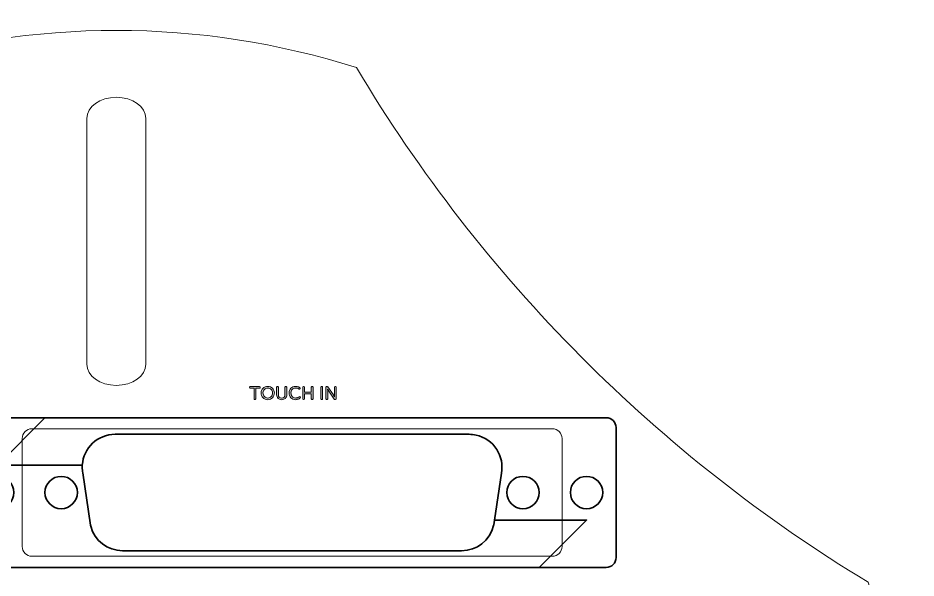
# Model space of a CAD drawing. Header units: inches. Extents: x -24 to 221, y 17 to 181.
# Drawn here: x 47.8 to 139.3, y 124.2 to 181.3 of the extents above; entities that cross this region are included whole.
import ezdxf

# ---------------------------------------------------------------- set-up
doc = ezdxf.new("R2010")
doc.units = ezdxf.units.IN
doc.header["$MEASUREMENT"] = 0
doc.layers.add('Calque 1', color=7, linetype='Continuous')

# ---------------------------------------------------------------- blocks, each defined once
blk = doc.blocks.new('block 4')
at = {"layer": 'Calque 1'}
h = blk.add_hatch(color=7, dxfattribs=at)
h.dxf.hatch_style = 2
edge = h.paths.add_edge_path()
edge.add_spline(control_points=[(71.871, 143.602), (71.871, 143.602), (71.481, 143.602), (71.481, 143.602), (71.441, 143.602), (71.42, 143.622), (71.42, 143.663), (71.42, 143.663), (71.42, 143.7), (71.42, 143.7), (71.42, 143.741), (71.441, 143.762), (71.481, 143.762), (71.481, 143.762), (72.443, 143.762), (72.443, 143.762), (72.483, 143.762), (72.503, 143.741), (72.503, 143.7), (72.503, 143.7), (72.503, 143.663), (72.503, 143.663), (72.503, 143.622), (72.483, 143.602), (72.443, 143.602), (72.443, 143.602), (72.053, 143.602), (72.053, 143.602), (72.053, 143.602), (72.053, 142.512), (72.053, 142.512), (72.053, 142.471), (72.033, 142.451), (71.992, 142.451), (71.992, 142.451), (71.931, 142.451), (71.931, 142.451), (71.891, 142.451), (71.871, 142.471), (71.871, 142.512), (71.871, 142.512), (71.871, 143.602), (71.871, 143.602), (71.871, 143.602), (71.871, 143.602), (71.871, 143.602)], knot_values=[0, 0, 0, 0, 1, 1, 1, 2, 2, 2, 3, 3, 3, 4, 4, 4, 5, 5, 5, 6, 6, 6, 7, 7, 7, 8, 8, 8, 9, 9, 9, 10, 10, 10, 11, 11, 11, 12, 12, 12, 13, 13, 13, 14, 14, 14, 15, 15, 15, 15], degree=3, periodic=1)
h = blk.add_hatch(color=7, dxfattribs=at)
h.dxf.hatch_style = 2
edge = h.paths.add_edge_path()
edge.add_spline(control_points=[(72.597, 143.115), (72.597, 143.21), (72.614, 143.297), (72.648, 143.379), (72.681, 143.461), (72.728, 143.532), (72.788, 143.592), (72.848, 143.652), (72.919, 143.699), (73.002, 143.733), (73.084, 143.767), (73.174, 143.784), (73.272, 143.784), (73.37, 143.784), (73.459, 143.767), (73.542, 143.733), (73.624, 143.699), (73.695, 143.652), (73.755, 143.592), (73.814, 143.532), (73.86, 143.461), (73.894, 143.379), (73.927, 143.297), (73.944, 143.21), (73.944, 143.115), (73.944, 143.019), (73.927, 142.929), (73.894, 142.845), (73.86, 142.762), (73.814, 142.689), (73.755, 142.627), (73.695, 142.565), (73.624, 142.516), (73.542, 142.481), (73.459, 142.446), (73.37, 142.428), (73.272, 142.428), (73.174, 142.428), (73.084, 142.446), (73.002, 142.481), (72.919, 142.516), (72.848, 142.565), (72.788, 142.627), (72.728, 142.689), (72.681, 142.762), (72.648, 142.845), (72.614, 142.929), (72.597, 143.019), (72.597, 143.115)], knot_values=[0, 0, 0, 0, 1, 1, 1, 2, 2, 2, 3, 3, 3, 4, 4, 4, 5, 5, 5, 6, 6, 6, 7, 7, 7, 8, 8, 8, 9, 9, 9, 10, 10, 10, 11, 11, 11, 12, 12, 12, 13, 13, 13, 14, 14, 14, 15, 15, 15, 16, 16, 16, 16], degree=3, periodic=1)
edge = h.paths.add_edge_path()
edge.add_spline(control_points=[(72.787, 143.115), (72.787, 143.042), (72.799, 142.974), (72.823, 142.911), (72.847, 142.848), (72.881, 142.793), (72.924, 142.747), (72.968, 142.7), (73.019, 142.664), (73.078, 142.637), (73.138, 142.61), (73.202, 142.597), (73.272, 142.597), (73.341, 142.597), (73.405, 142.61), (73.465, 142.637), (73.524, 142.664), (73.575, 142.7), (73.618, 142.747), (73.661, 142.793), (73.694, 142.848), (73.718, 142.911), (73.743, 142.974), (73.755, 143.042), (73.755, 143.115), (73.755, 143.186), (73.743, 143.252), (73.718, 143.313), (73.694, 143.375), (73.661, 143.427), (73.618, 143.472), (73.575, 143.516), (73.524, 143.552), (73.465, 143.577), (73.405, 143.602), (73.341, 143.615), (73.272, 143.615), (73.202, 143.615), (73.138, 143.602), (73.078, 143.577), (73.019, 143.552), (72.968, 143.516), (72.924, 143.472), (72.881, 143.427), (72.847, 143.375), (72.823, 143.313), (72.799, 143.252), (72.787, 143.186), (72.787, 143.115)], knot_values=[0, 0, 0, 0, 1, 1, 1, 2, 2, 2, 3, 3, 3, 4, 4, 4, 5, 5, 5, 6, 6, 6, 7, 7, 7, 8, 8, 8, 9, 9, 9, 10, 10, 10, 11, 11, 11, 12, 12, 12, 13, 13, 13, 14, 14, 14, 15, 15, 15, 16, 16, 16, 16], degree=3, periodic=1)
h = blk.add_hatch(color=7, dxfattribs=at)
h.dxf.hatch_style = 2
edge = h.paths.add_edge_path()
edge.add_spline(control_points=[(74.178, 143.7), (74.178, 143.741), (74.198, 143.762), (74.239, 143.762), (74.239, 143.762), (74.3, 143.762), (74.3, 143.762), (74.34, 143.762), (74.36, 143.741), (74.36, 143.7), (74.36, 143.7), (74.36, 142.917), (74.36, 142.917), (74.36, 142.816), (74.39, 142.738), (74.451, 142.682), (74.512, 142.626), (74.592, 142.597), (74.692, 142.597), (74.793, 142.597), (74.873, 142.626), (74.934, 142.682), (74.994, 142.738), (75.025, 142.817), (75.025, 142.918), (75.025, 142.918), (75.025, 143.7), (75.025, 143.7), (75.025, 143.741), (75.045, 143.762), (75.086, 143.762), (75.086, 143.762), (75.147, 143.762), (75.147, 143.762), (75.188, 143.762), (75.209, 143.741), (75.209, 143.7), (75.209, 143.7), (75.209, 142.915), (75.209, 142.915), (75.209, 142.842), (75.196, 142.775), (75.171, 142.716), (75.146, 142.657), (75.112, 142.606), (75.067, 142.563), (75.021, 142.52), (74.967, 142.487), (74.904, 142.464), (74.841, 142.44), (74.771, 142.428), (74.694, 142.428), (74.617, 142.428), (74.547, 142.44), (74.483, 142.464), (74.42, 142.487), (74.365, 142.52), (74.32, 142.563), (74.275, 142.606), (74.24, 142.657), (74.215, 142.716), (74.19, 142.775), (74.178, 142.842), (74.178, 142.915), (74.178, 142.915), (74.178, 143.7), (74.178, 143.7), (74.178, 143.7), (74.178, 143.7), (74.178, 143.7)], knot_values=[0, 0, 0, 0, 1, 1, 1, 2, 2, 2, 3, 3, 3, 4, 4, 4, 5, 5, 5, 6, 6, 6, 7, 7, 7, 8, 8, 8, 9, 9, 9, 10, 10, 10, 11, 11, 11, 12, 12, 12, 13, 13, 13, 14, 14, 14, 15, 15, 15, 16, 16, 16, 17, 17, 17, 18, 18, 18, 19, 19, 19, 20, 20, 20, 21, 21, 21, 22, 22, 22, 23, 23, 23, 23], degree=3, periodic=1)
h = blk.add_hatch(color=7, dxfattribs=at)
h.dxf.hatch_style = 2
edge = h.paths.add_edge_path()
edge.add_spline(control_points=[(75.444, 143.113), (75.444, 143.209), (75.461, 143.297), (75.494, 143.379), (75.526, 143.461), (75.572, 143.532), (75.631, 143.592), (75.69, 143.652), (75.76, 143.699), (75.842, 143.733), (75.923, 143.767), (76.013, 143.784), (76.111, 143.784), (76.167, 143.784), (76.218, 143.779), (76.264, 143.769), (76.311, 143.759), (76.352, 143.747), (76.388, 143.734), (76.424, 143.72), (76.455, 143.706), (76.481, 143.69), (76.508, 143.675), (76.53, 143.661), (76.546, 143.648), (76.574, 143.626), (76.578, 143.598), (76.557, 143.563), (76.557, 143.563), (76.533, 143.526), (76.533, 143.526), (76.511, 143.494), (76.483, 143.489), (76.447, 143.511), (76.434, 143.52), (76.416, 143.53), (76.395, 143.543), (76.374, 143.555), (76.35, 143.566), (76.322, 143.577), (76.294, 143.587), (76.263, 143.596), (76.229, 143.604), (76.195, 143.611), (76.158, 143.615), (76.118, 143.615), (76.042, 143.615), (75.974, 143.602), (75.914, 143.576), (75.855, 143.55), (75.804, 143.514), (75.762, 143.469), (75.72, 143.424), (75.688, 143.371), (75.666, 143.31), (75.645, 143.25), (75.634, 143.185), (75.634, 143.115), (75.634, 143.046), (75.645, 142.98), (75.667, 142.917), (75.689, 142.854), (75.722, 142.799), (75.764, 142.751), (75.806, 142.704), (75.857, 142.667), (75.917, 142.639), (75.977, 142.611), (76.045, 142.597), (76.12, 142.597), (76.164, 142.597), (76.204, 142.602), (76.241, 142.611), (76.278, 142.62), (76.312, 142.632), (76.342, 142.645), (76.373, 142.658), (76.399, 142.671), (76.421, 142.687), (76.444, 142.701), (76.462, 142.714), (76.477, 142.725), (76.51, 142.751), (76.539, 142.749), (76.562, 142.718), (76.562, 142.718), (76.59, 142.681), (76.59, 142.681), (76.614, 142.65), (76.611, 142.621), (76.581, 142.595), (76.563, 142.582), (76.541, 142.565), (76.513, 142.546), (76.485, 142.527), (76.452, 142.509), (76.413, 142.491), (76.374, 142.474), (76.329, 142.459), (76.279, 142.446), (76.229, 142.434), (76.174, 142.428), (76.115, 142.428), (76.013, 142.428), (75.921, 142.446), (75.839, 142.481), (75.757, 142.516), (75.686, 142.565), (75.627, 142.627), (75.569, 142.689), (75.523, 142.761), (75.492, 142.844), (75.46, 142.927), (75.444, 143.017), (75.444, 143.113)], knot_values=[0, 0, 0, 0, 1, 1, 1, 2, 2, 2, 3, 3, 3, 4, 4, 4, 5, 5, 5, 6, 6, 6, 7, 7, 7, 8, 8, 8, 9, 9, 9, 10, 10, 10, 11, 11, 11, 12, 12, 12, 13, 13, 13, 14, 14, 14, 15, 15, 15, 16, 16, 16, 17, 17, 17, 18, 18, 18, 19, 19, 19, 20, 20, 20, 21, 21, 21, 22, 22, 22, 23, 23, 23, 24, 24, 24, 25, 25, 25, 26, 26, 26, 27, 27, 27, 28, 28, 28, 29, 29, 29, 30, 30, 30, 31, 31, 31, 32, 32, 32, 33, 33, 33, 34, 34, 34, 35, 35, 35, 36, 36, 36, 37, 37, 37, 38, 38, 38, 38], degree=3, periodic=1)
h = blk.add_hatch(color=7, dxfattribs=at)
h.dxf.hatch_style = 2
edge = h.paths.add_edge_path()
edge.add_spline(control_points=[(76.839, 143.7), (76.839, 143.741), (76.859, 143.762), (76.9, 143.762), (76.9, 143.762), (76.96, 143.762), (76.96, 143.762), (77.001, 143.762), (77.021, 143.741), (77.021, 143.7), (77.021, 143.7), (77.021, 143.184), (77.021, 143.184), (77.021, 143.184), (77.703, 143.184), (77.703, 143.184), (77.703, 143.184), (77.703, 143.7), (77.703, 143.7), (77.703, 143.741), (77.723, 143.762), (77.764, 143.762), (77.764, 143.762), (77.825, 143.762), (77.825, 143.762), (77.865, 143.762), (77.885, 143.741), (77.885, 143.7), (77.885, 143.7), (77.885, 142.512), (77.885, 142.512), (77.885, 142.471), (77.865, 142.451), (77.825, 142.451), (77.825, 142.451), (77.764, 142.451), (77.764, 142.451), (77.723, 142.451), (77.703, 142.471), (77.703, 142.512), (77.703, 142.512), (77.703, 143.026), (77.703, 143.026), (77.703, 143.026), (77.021, 143.026), (77.021, 143.026), (77.021, 143.026), (77.021, 142.512), (77.021, 142.512), (77.021, 142.471), (77.001, 142.451), (76.96, 142.451), (76.96, 142.451), (76.9, 142.451), (76.9, 142.451), (76.859, 142.451), (76.839, 142.471), (76.839, 142.512), (76.839, 142.512), (76.839, 143.7), (76.839, 143.7)], knot_values=[0, 0, 0, 0, 1, 1, 1, 2, 2, 2, 3, 3, 3, 4, 4, 4, 5, 5, 5, 6, 6, 6, 7, 7, 7, 8, 8, 8, 9, 9, 9, 10, 10, 10, 11, 11, 11, 12, 12, 12, 13, 13, 13, 14, 14, 14, 15, 15, 15, 16, 16, 16, 17, 17, 17, 18, 18, 18, 19, 19, 19, 20, 20, 20, 20], degree=3, periodic=1)
h = blk.add_hatch(color=7, dxfattribs=at)
h.dxf.hatch_style = 2
edge = h.paths.add_edge_path()
edge.add_spline(control_points=[(78.683, 143.7), (78.683, 143.741), (78.704, 143.762), (78.745, 143.762), (78.745, 143.762), (78.804, 143.762), (78.804, 143.762), (78.845, 143.762), (78.865, 143.741), (78.865, 143.7), (78.865, 143.7), (78.865, 142.512), (78.865, 142.512), (78.865, 142.471), (78.845, 142.451), (78.804, 142.451), (78.804, 142.451), (78.745, 142.451), (78.745, 142.451), (78.704, 142.451), (78.683, 142.471), (78.683, 142.512), (78.683, 142.512), (78.683, 143.7), (78.683, 143.7)], knot_values=[0, 0, 0, 0, 1, 1, 1, 2, 2, 2, 3, 3, 3, 4, 4, 4, 5, 5, 5, 6, 6, 6, 7, 7, 7, 8, 8, 8, 8], degree=3, periodic=1)
h = blk.add_hatch(color=7, dxfattribs=at)
h.dxf.hatch_style = 2
edge = h.paths.add_edge_path()
edge.add_spline(control_points=[(79.199, 143.7), (79.199, 143.741), (79.22, 143.762), (79.261, 143.762), (79.261, 143.762), (79.331, 143.762), (79.331, 143.762), (79.364, 143.762), (79.388, 143.748), (79.406, 143.721), (79.406, 143.721), (79.964, 142.909), (79.964, 142.909), (79.976, 142.892), (79.988, 142.872), (80.001, 142.851), (80.014, 142.829), (80.025, 142.809), (80.035, 142.789), (80.047, 142.766), (80.06, 142.743), (80.072, 142.72), (80.072, 142.72), (80.076, 142.72), (80.076, 142.72), (80.073, 142.742), (80.072, 142.764), (80.071, 142.787), (80.068, 142.806), (80.066, 142.827), (80.066, 142.849), (80.065, 142.871), (80.065, 142.891), (80.065, 142.909), (80.065, 142.909), (80.065, 143.7), (80.065, 143.7), (80.065, 143.741), (80.085, 143.762), (80.126, 143.762), (80.126, 143.762), (80.186, 143.762), (80.186, 143.762), (80.226, 143.762), (80.247, 143.741), (80.247, 143.7), (80.247, 143.7), (80.247, 142.512), (80.247, 142.512), (80.247, 142.471), (80.226, 142.451), (80.186, 142.451), (80.186, 142.451), (80.115, 142.451), (80.115, 142.451), (80.082, 142.451), (80.057, 142.464), (80.043, 142.492), (80.043, 142.492), (79.482, 143.301), (79.482, 143.301), (79.469, 143.318), (79.457, 143.338), (79.445, 143.36), (79.432, 143.383), (79.421, 143.404), (79.411, 143.424), (79.399, 143.446), (79.386, 143.469), (79.374, 143.492), (79.374, 143.492), (79.37, 143.492), (79.37, 143.492), (79.372, 143.469), (79.373, 143.446), (79.376, 143.424), (79.377, 143.404), (79.378, 143.383), (79.379, 143.361), (79.381, 143.34), (79.382, 143.32), (79.382, 143.301), (79.382, 143.301), (79.382, 142.512), (79.382, 142.512), (79.382, 142.471), (79.361, 142.451), (79.32, 142.451), (79.32, 142.451), (79.261, 142.451), (79.261, 142.451), (79.22, 142.451), (79.199, 142.471), (79.199, 142.512), (79.199, 142.512), (79.199, 143.7), (79.199, 143.7), (79.199, 143.7), (79.199, 143.7), (79.199, 143.7)], knot_values=[0, 0, 0, 0, 1, 1, 1, 2, 2, 2, 3, 3, 3, 4, 4, 4, 5, 5, 5, 6, 6, 6, 7, 7, 7, 8, 8, 8, 9, 9, 9, 10, 10, 10, 11, 11, 11, 12, 12, 12, 13, 13, 13, 14, 14, 14, 15, 15, 15, 16, 16, 16, 17, 17, 17, 18, 18, 18, 19, 19, 19, 20, 20, 20, 21, 21, 21, 22, 22, 22, 23, 23, 23, 24, 24, 24, 25, 25, 25, 26, 26, 26, 27, 27, 27, 28, 28, 28, 29, 29, 29, 30, 30, 30, 31, 31, 31, 32, 32, 32, 33, 33, 33, 33], degree=3, periodic=1)
at = {"layer": 'Calque 1', "lineweight": 0}
for points, knots in [([(71.871, 143.602), (71.871, 143.602), (71.481, 143.602), (71.481, 143.602), (71.441, 143.602), (71.42, 143.622), (71.42, 143.663), (71.42, 143.663), (71.42, 143.7), (71.42, 143.7), (71.42, 143.741), (71.441, 143.762), (71.481, 143.762), (71.481, 143.762), (72.443, 143.762), (72.443, 143.762), (72.483, 143.762), (72.503, 143.741), (72.503, 143.7), (72.503, 143.7), (72.503, 143.663), (72.503, 143.663), (72.503, 143.622), (72.483, 143.602), (72.443, 143.602), (72.443, 143.602), (72.053, 143.602), (72.053, 143.602), (72.053, 143.602), (72.053, 142.512), (72.053, 142.512), (72.053, 142.471), (72.033, 142.451), (71.992, 142.451), (71.992, 142.451), (71.931, 142.451), (71.931, 142.451), (71.891, 142.451), (71.871, 142.471), (71.871, 142.512), (71.871, 142.512), (71.871, 143.602), (71.871, 143.602), (71.871, 143.602), (71.871, 143.602), (71.871, 143.602)], [0, 0, 0, 0, 1, 1, 1, 2, 2, 2, 3, 3, 3, 4, 4, 4, 5, 5, 5, 6, 6, 6, 7, 7, 7, 8, 8, 8, 9, 9, 9, 10, 10, 10, 11, 11, 11, 12, 12, 12, 13, 13, 13, 14, 14, 14, 15, 15, 15, 15]), ([(72.597, 143.115), (72.597, 143.21), (72.614, 143.297), (72.648, 143.379), (72.681, 143.461), (72.728, 143.532), (72.788, 143.592), (72.848, 143.652), (72.919, 143.699), (73.002, 143.733), (73.084, 143.767), (73.174, 143.784), (73.272, 143.784), (73.37, 143.784), (73.459, 143.767), (73.542, 143.733), (73.624, 143.699), (73.695, 143.652), (73.755, 143.592), (73.814, 143.532), (73.86, 143.461), (73.894, 143.379), (73.927, 143.297), (73.944, 143.21), (73.944, 143.115), (73.944, 143.019), (73.927, 142.929), (73.894, 142.845), (73.86, 142.762), (73.814, 142.689), (73.755, 142.627), (73.695, 142.565), (73.624, 142.516), (73.542, 142.481), (73.459, 142.446), (73.37, 142.428), (73.272, 142.428), (73.174, 142.428), (73.084, 142.446), (73.002, 142.481), (72.919, 142.516), (72.848, 142.565), (72.788, 142.627), (72.728, 142.689), (72.681, 142.762), (72.648, 142.845), (72.614, 142.929), (72.597, 143.019), (72.597, 143.115)], [0, 0, 0, 0, 1, 1, 1, 2, 2, 2, 3, 3, 3, 4, 4, 4, 5, 5, 5, 6, 6, 6, 7, 7, 7, 8, 8, 8, 9, 9, 9, 10, 10, 10, 11, 11, 11, 12, 12, 12, 13, 13, 13, 14, 14, 14, 15, 15, 15, 16, 16, 16, 16]), ([(74.178, 143.7), (74.178, 143.741), (74.198, 143.762), (74.239, 143.762), (74.239, 143.762), (74.3, 143.762), (74.3, 143.762), (74.34, 143.762), (74.36, 143.741), (74.36, 143.7), (74.36, 143.7), (74.36, 142.917), (74.36, 142.917), (74.36, 142.816), (74.39, 142.738), (74.451, 142.682), (74.512, 142.626), (74.592, 142.597), (74.692, 142.597), (74.793, 142.597), (74.873, 142.626), (74.934, 142.682), (74.994, 142.738), (75.025, 142.817), (75.025, 142.918), (75.025, 142.918), (75.025, 143.7), (75.025, 143.7), (75.025, 143.741), (75.045, 143.762), (75.086, 143.762), (75.086, 143.762), (75.147, 143.762), (75.147, 143.762), (75.188, 143.762), (75.209, 143.741), (75.209, 143.7), (75.209, 143.7), (75.209, 142.915), (75.209, 142.915), (75.209, 142.842), (75.196, 142.775), (75.171, 142.716), (75.146, 142.657), (75.112, 142.606), (75.067, 142.563), (75.021, 142.52), (74.967, 142.487), (74.904, 142.464), (74.841, 142.44), (74.771, 142.428), (74.694, 142.428), (74.617, 142.428), (74.547, 142.44), (74.483, 142.464), (74.42, 142.487), (74.365, 142.52), (74.32, 142.563), (74.275, 142.606), (74.24, 142.657), (74.215, 142.716), (74.19, 142.775), (74.178, 142.842), (74.178, 142.915), (74.178, 142.915), (74.178, 143.7), (74.178, 143.7), (74.178, 143.7), (74.178, 143.7), (74.178, 143.7)], [0, 0, 0, 0, 1, 1, 1, 2, 2, 2, 3, 3, 3, 4, 4, 4, 5, 5, 5, 6, 6, 6, 7, 7, 7, 8, 8, 8, 9, 9, 9, 10, 10, 10, 11, 11, 11, 12, 12, 12, 13, 13, 13, 14, 14, 14, 15, 15, 15, 16, 16, 16, 17, 17, 17, 18, 18, 18, 19, 19, 19, 20, 20, 20, 21, 21, 21, 22, 22, 22, 23, 23, 23, 23]), ([(75.444, 143.113), (75.444, 143.209), (75.461, 143.297), (75.494, 143.379), (75.526, 143.461), (75.572, 143.532), (75.631, 143.592), (75.69, 143.652), (75.76, 143.699), (75.842, 143.733), (75.923, 143.767), (76.013, 143.784), (76.111, 143.784), (76.167, 143.784), (76.218, 143.779), (76.264, 143.769), (76.311, 143.759), (76.352, 143.747), (76.388, 143.734), (76.424, 143.72), (76.455, 143.706), (76.481, 143.69), (76.508, 143.675), (76.53, 143.661), (76.546, 143.648), (76.574, 143.626), (76.578, 143.598), (76.557, 143.563), (76.557, 143.563), (76.533, 143.526), (76.533, 143.526), (76.511, 143.494), (76.483, 143.489), (76.447, 143.511), (76.434, 143.52), (76.416, 143.53), (76.395, 143.543), (76.374, 143.555), (76.35, 143.566), (76.322, 143.577), (76.294, 143.587), (76.263, 143.596), (76.229, 143.604), (76.195, 143.611), (76.158, 143.615), (76.118, 143.615), (76.042, 143.615), (75.974, 143.602), (75.914, 143.576), (75.855, 143.55), (75.804, 143.514), (75.762, 143.469), (75.72, 143.424), (75.688, 143.371), (75.666, 143.31), (75.645, 143.25), (75.634, 143.185), (75.634, 143.115), (75.634, 143.046), (75.645, 142.98), (75.667, 142.917), (75.689, 142.854), (75.722, 142.799), (75.764, 142.751), (75.806, 142.704), (75.857, 142.667), (75.917, 142.639), (75.977, 142.611), (76.045, 142.597), (76.12, 142.597), (76.164, 142.597), (76.204, 142.602), (76.241, 142.611), (76.278, 142.62), (76.312, 142.632), (76.342, 142.645), (76.373, 142.658), (76.399, 142.671), (76.421, 142.687), (76.444, 142.701), (76.462, 142.714), (76.477, 142.725), (76.51, 142.751), (76.539, 142.749), (76.562, 142.718), (76.562, 142.718), (76.59, 142.681), (76.59, 142.681), (76.614, 142.65), (76.611, 142.621), (76.581, 142.595), (76.563, 142.582), (76.541, 142.565), (76.513, 142.546), (76.485, 142.527), (76.452, 142.509), (76.413, 142.491), (76.374, 142.474), (76.329, 142.459), (76.279, 142.446), (76.229, 142.434), (76.174, 142.428), (76.115, 142.428), (76.013, 142.428), (75.921, 142.446), (75.839, 142.481), (75.757, 142.516), (75.686, 142.565), (75.627, 142.627), (75.569, 142.689), (75.523, 142.761), (75.492, 142.844), (75.46, 142.927), (75.444, 143.017), (75.444, 143.113)], [0, 0, 0, 0, 1, 1, 1, 2, 2, 2, 3, 3, 3, 4, 4, 4, 5, 5, 5, 6, 6, 6, 7, 7, 7, 8, 8, 8, 9, 9, 9, 10, 10, 10, 11, 11, 11, 12, 12, 12, 13, 13, 13, 14, 14, 14, 15, 15, 15, 16, 16, 16, 17, 17, 17, 18, 18, 18, 19, 19, 19, 20, 20, 20, 21, 21, 21, 22, 22, 22, 23, 23, 23, 24, 24, 24, 25, 25, 25, 26, 26, 26, 27, 27, 27, 28, 28, 28, 29, 29, 29, 30, 30, 30, 31, 31, 31, 32, 32, 32, 33, 33, 33, 34, 34, 34, 35, 35, 35, 36, 36, 36, 37, 37, 37, 38, 38, 38, 38]), ([(76.839, 143.7), (76.839, 143.741), (76.859, 143.762), (76.9, 143.762), (76.9, 143.762), (76.96, 143.762), (76.96, 143.762), (77.001, 143.762), (77.021, 143.741), (77.021, 143.7), (77.021, 143.7), (77.021, 143.184), (77.021, 143.184), (77.021, 143.184), (77.703, 143.184), (77.703, 143.184), (77.703, 143.184), (77.703, 143.7), (77.703, 143.7), (77.703, 143.741), (77.723, 143.762), (77.764, 143.762), (77.764, 143.762), (77.825, 143.762), (77.825, 143.762), (77.865, 143.762), (77.885, 143.741), (77.885, 143.7), (77.885, 143.7), (77.885, 142.512), (77.885, 142.512), (77.885, 142.471), (77.865, 142.451), (77.825, 142.451), (77.825, 142.451), (77.764, 142.451), (77.764, 142.451), (77.723, 142.451), (77.703, 142.471), (77.703, 142.512), (77.703, 142.512), (77.703, 143.026), (77.703, 143.026), (77.703, 143.026), (77.021, 143.026), (77.021, 143.026), (77.021, 143.026), (77.021, 142.512), (77.021, 142.512), (77.021, 142.471), (77.001, 142.451), (76.96, 142.451), (76.96, 142.451), (76.9, 142.451), (76.9, 142.451), (76.859, 142.451), (76.839, 142.471), (76.839, 142.512), (76.839, 142.512), (76.839, 143.7), (76.839, 143.7)], [0, 0, 0, 0, 1, 1, 1, 2, 2, 2, 3, 3, 3, 4, 4, 4, 5, 5, 5, 6, 6, 6, 7, 7, 7, 8, 8, 8, 9, 9, 9, 10, 10, 10, 11, 11, 11, 12, 12, 12, 13, 13, 13, 14, 14, 14, 15, 15, 15, 16, 16, 16, 17, 17, 17, 18, 18, 18, 19, 19, 19, 20, 20, 20, 20]), ([(78.683, 143.7), (78.683, 143.741), (78.704, 143.762), (78.745, 143.762), (78.745, 143.762), (78.804, 143.762), (78.804, 143.762), (78.845, 143.762), (78.865, 143.741), (78.865, 143.7), (78.865, 143.7), (78.865, 142.512), (78.865, 142.512), (78.865, 142.471), (78.845, 142.451), (78.804, 142.451), (78.804, 142.451), (78.745, 142.451), (78.745, 142.451), (78.704, 142.451), (78.683, 142.471), (78.683, 142.512), (78.683, 142.512), (78.683, 143.7), (78.683, 143.7)], [0, 0, 0, 0, 1, 1, 1, 2, 2, 2, 3, 3, 3, 4, 4, 4, 5, 5, 5, 6, 6, 6, 7, 7, 7, 8, 8, 8, 8]), ([(79.199, 143.7), (79.199, 143.741), (79.22, 143.762), (79.261, 143.762), (79.261, 143.762), (79.331, 143.762), (79.331, 143.762), (79.364, 143.762), (79.388, 143.748), (79.406, 143.721), (79.406, 143.721), (79.964, 142.909), (79.964, 142.909), (79.976, 142.892), (79.988, 142.872), (80.001, 142.851), (80.014, 142.829), (80.025, 142.809), (80.035, 142.789), (80.047, 142.766), (80.06, 142.743), (80.072, 142.72), (80.072, 142.72), (80.076, 142.72), (80.076, 142.72), (80.073, 142.742), (80.072, 142.764), (80.071, 142.787), (80.068, 142.806), (80.066, 142.827), (80.066, 142.849), (80.065, 142.871), (80.065, 142.891), (80.065, 142.909), (80.065, 142.909), (80.065, 143.7), (80.065, 143.7), (80.065, 143.741), (80.085, 143.762), (80.126, 143.762), (80.126, 143.762), (80.186, 143.762), (80.186, 143.762), (80.226, 143.762), (80.247, 143.741), (80.247, 143.7), (80.247, 143.7), (80.247, 142.512), (80.247, 142.512), (80.247, 142.471), (80.226, 142.451), (80.186, 142.451), (80.186, 142.451), (80.115, 142.451), (80.115, 142.451), (80.082, 142.451), (80.057, 142.464), (80.043, 142.492), (80.043, 142.492), (79.482, 143.301), (79.482, 143.301), (79.469, 143.318), (79.457, 143.338), (79.445, 143.36), (79.432, 143.383), (79.421, 143.404), (79.411, 143.424), (79.399, 143.446), (79.386, 143.469), (79.374, 143.492), (79.374, 143.492), (79.37, 143.492), (79.37, 143.492), (79.372, 143.469), (79.373, 143.446), (79.376, 143.424), (79.377, 143.404), (79.378, 143.383), (79.379, 143.361), (79.381, 143.34), (79.382, 143.32), (79.382, 143.301), (79.382, 143.301), (79.382, 142.512), (79.382, 142.512), (79.382, 142.471), (79.361, 142.451), (79.32, 142.451), (79.32, 142.451), (79.261, 142.451), (79.261, 142.451), (79.22, 142.451), (79.199, 142.471), (79.199, 142.512), (79.199, 142.512), (79.199, 143.7), (79.199, 143.7), (79.199, 143.7), (79.199, 143.7), (79.199, 143.7)], [0, 0, 0, 0, 1, 1, 1, 2, 2, 2, 3, 3, 3, 4, 4, 4, 5, 5, 5, 6, 6, 6, 7, 7, 7, 8, 8, 8, 9, 9, 9, 10, 10, 10, 11, 11, 11, 12, 12, 12, 13, 13, 13, 14, 14, 14, 15, 15, 15, 16, 16, 16, 17, 17, 17, 18, 18, 18, 19, 19, 19, 20, 20, 20, 21, 21, 21, 22, 22, 22, 23, 23, 23, 24, 24, 24, 25, 25, 25, 26, 26, 26, 27, 27, 27, 28, 28, 28, 29, 29, 29, 30, 30, 30, 31, 31, 31, 32, 32, 32, 33, 33, 33, 33]), ([(72.787, 143.115), (72.787, 143.042), (72.799, 142.974), (72.823, 142.911), (72.847, 142.848), (72.881, 142.793), (72.924, 142.747), (72.968, 142.7), (73.019, 142.664), (73.078, 142.637), (73.138, 142.61), (73.202, 142.597), (73.272, 142.597), (73.341, 142.597), (73.405, 142.61), (73.465, 142.637), (73.524, 142.664), (73.575, 142.7), (73.618, 142.747), (73.661, 142.793), (73.694, 142.848), (73.718, 142.911), (73.743, 142.974), (73.755, 143.042), (73.755, 143.115), (73.755, 143.186), (73.743, 143.252), (73.718, 143.313), (73.694, 143.375), (73.661, 143.427), (73.618, 143.472), (73.575, 143.516), (73.524, 143.552), (73.465, 143.577), (73.405, 143.602), (73.341, 143.615), (73.272, 143.615), (73.202, 143.615), (73.138, 143.602), (73.078, 143.577), (73.019, 143.552), (72.968, 143.516), (72.924, 143.472), (72.881, 143.427), (72.847, 143.375), (72.823, 143.313), (72.799, 143.252), (72.787, 143.186), (72.787, 143.115)], [0, 0, 0, 0, 1, 1, 1, 2, 2, 2, 3, 3, 3, 4, 4, 4, 5, 5, 5, 6, 6, 6, 7, 7, 7, 8, 8, 8, 9, 9, 9, 10, 10, 10, 11, 11, 11, 12, 12, 12, 13, 13, 13, 14, 14, 14, 15, 15, 15, 16, 16, 16, 16])]:
    blk.add_open_spline(points, degree=3, knots=knots, dxfattribs=at)
blk = doc.blocks.new('block 5')
at = {"layer": 'Calque 1', "color": 7, "lineweight": 15}
for points, knots in [([(71.871, 143.602), (71.871, 143.602), (71.481, 143.602), (71.481, 143.602), (71.441, 143.602), (71.42, 143.622), (71.42, 143.663), (71.42, 143.663), (71.42, 143.7), (71.42, 143.7), (71.42, 143.741), (71.441, 143.762), (71.481, 143.762), (71.481, 143.762), (72.443, 143.762), (72.443, 143.762), (72.483, 143.762), (72.503, 143.741), (72.503, 143.7), (72.503, 143.7), (72.503, 143.663), (72.503, 143.663), (72.503, 143.622), (72.483, 143.602), (72.443, 143.602), (72.443, 143.602), (72.053, 143.602), (72.053, 143.602), (72.053, 143.602), (72.053, 142.512), (72.053, 142.512), (72.053, 142.471), (72.033, 142.451), (71.992, 142.451), (71.992, 142.451), (71.931, 142.451), (71.931, 142.451), (71.891, 142.451), (71.871, 142.471), (71.871, 142.512), (71.871, 142.512), (71.871, 143.602), (71.871, 143.602), (71.871, 143.602), (71.871, 143.602), (71.871, 143.602)], [0, 0, 0, 0, 1, 1, 1, 2, 2, 2, 3, 3, 3, 4, 4, 4, 5, 5, 5, 6, 6, 6, 7, 7, 7, 8, 8, 8, 9, 9, 9, 10, 10, 10, 11, 11, 11, 12, 12, 12, 13, 13, 13, 14, 14, 14, 15, 15, 15, 15]), ([(72.597, 143.115), (72.597, 143.21), (72.614, 143.297), (72.648, 143.379), (72.681, 143.461), (72.728, 143.532), (72.788, 143.592), (72.848, 143.652), (72.919, 143.699), (73.002, 143.733), (73.084, 143.767), (73.174, 143.784), (73.272, 143.784), (73.37, 143.784), (73.459, 143.767), (73.542, 143.733), (73.624, 143.699), (73.695, 143.652), (73.755, 143.592), (73.814, 143.532), (73.86, 143.461), (73.894, 143.379), (73.927, 143.297), (73.944, 143.21), (73.944, 143.115), (73.944, 143.019), (73.927, 142.929), (73.894, 142.845), (73.86, 142.762), (73.814, 142.689), (73.755, 142.627), (73.695, 142.565), (73.624, 142.516), (73.542, 142.481), (73.459, 142.446), (73.37, 142.428), (73.272, 142.428), (73.174, 142.428), (73.084, 142.446), (73.002, 142.481), (72.919, 142.516), (72.848, 142.565), (72.788, 142.627), (72.728, 142.689), (72.681, 142.762), (72.648, 142.845), (72.614, 142.929), (72.597, 143.019), (72.597, 143.115)], [0, 0, 0, 0, 1, 1, 1, 2, 2, 2, 3, 3, 3, 4, 4, 4, 5, 5, 5, 6, 6, 6, 7, 7, 7, 8, 8, 8, 9, 9, 9, 10, 10, 10, 11, 11, 11, 12, 12, 12, 13, 13, 13, 14, 14, 14, 15, 15, 15, 16, 16, 16, 16]), ([(74.178, 143.7), (74.178, 143.741), (74.198, 143.762), (74.239, 143.762), (74.239, 143.762), (74.3, 143.762), (74.3, 143.762), (74.34, 143.762), (74.36, 143.741), (74.36, 143.7), (74.36, 143.7), (74.36, 142.917), (74.36, 142.917), (74.36, 142.816), (74.39, 142.738), (74.451, 142.682), (74.512, 142.626), (74.592, 142.597), (74.692, 142.597), (74.793, 142.597), (74.873, 142.626), (74.934, 142.682), (74.994, 142.738), (75.025, 142.817), (75.025, 142.918), (75.025, 142.918), (75.025, 143.7), (75.025, 143.7), (75.025, 143.741), (75.045, 143.762), (75.086, 143.762), (75.086, 143.762), (75.147, 143.762), (75.147, 143.762), (75.188, 143.762), (75.209, 143.741), (75.209, 143.7), (75.209, 143.7), (75.209, 142.915), (75.209, 142.915), (75.209, 142.842), (75.196, 142.775), (75.171, 142.716), (75.146, 142.657), (75.112, 142.606), (75.067, 142.563), (75.021, 142.52), (74.967, 142.487), (74.904, 142.464), (74.841, 142.44), (74.771, 142.428), (74.694, 142.428), (74.617, 142.428), (74.547, 142.44), (74.483, 142.464), (74.42, 142.487), (74.365, 142.52), (74.32, 142.563), (74.275, 142.606), (74.24, 142.657), (74.215, 142.716), (74.19, 142.775), (74.178, 142.842), (74.178, 142.915), (74.178, 142.915), (74.178, 143.7), (74.178, 143.7), (74.178, 143.7), (74.178, 143.7), (74.178, 143.7)], [0, 0, 0, 0, 1, 1, 1, 2, 2, 2, 3, 3, 3, 4, 4, 4, 5, 5, 5, 6, 6, 6, 7, 7, 7, 8, 8, 8, 9, 9, 9, 10, 10, 10, 11, 11, 11, 12, 12, 12, 13, 13, 13, 14, 14, 14, 15, 15, 15, 16, 16, 16, 17, 17, 17, 18, 18, 18, 19, 19, 19, 20, 20, 20, 21, 21, 21, 22, 22, 22, 23, 23, 23, 23]), ([(75.444, 143.113), (75.444, 143.209), (75.461, 143.297), (75.494, 143.379), (75.526, 143.461), (75.572, 143.532), (75.631, 143.592), (75.69, 143.652), (75.76, 143.699), (75.842, 143.733), (75.923, 143.767), (76.013, 143.784), (76.111, 143.784), (76.167, 143.784), (76.218, 143.779), (76.264, 143.769), (76.311, 143.759), (76.352, 143.747), (76.388, 143.734), (76.424, 143.72), (76.455, 143.706), (76.481, 143.69), (76.508, 143.675), (76.53, 143.661), (76.546, 143.648), (76.574, 143.626), (76.578, 143.598), (76.557, 143.563), (76.557, 143.563), (76.533, 143.526), (76.533, 143.526), (76.511, 143.494), (76.483, 143.489), (76.447, 143.511), (76.434, 143.52), (76.416, 143.53), (76.395, 143.543), (76.374, 143.555), (76.35, 143.566), (76.322, 143.577), (76.294, 143.587), (76.263, 143.596), (76.229, 143.604), (76.195, 143.611), (76.158, 143.615), (76.118, 143.615), (76.042, 143.615), (75.974, 143.602), (75.914, 143.576), (75.855, 143.55), (75.804, 143.514), (75.762, 143.469), (75.72, 143.424), (75.688, 143.371), (75.666, 143.31), (75.645, 143.25), (75.634, 143.185), (75.634, 143.115), (75.634, 143.046), (75.645, 142.98), (75.667, 142.917), (75.689, 142.854), (75.722, 142.799), (75.764, 142.751), (75.806, 142.704), (75.857, 142.667), (75.917, 142.639), (75.977, 142.611), (76.045, 142.597), (76.12, 142.597), (76.164, 142.597), (76.204, 142.602), (76.241, 142.611), (76.278, 142.62), (76.312, 142.632), (76.342, 142.645), (76.373, 142.658), (76.399, 142.671), (76.421, 142.687), (76.444, 142.701), (76.462, 142.714), (76.477, 142.725), (76.51, 142.751), (76.539, 142.749), (76.562, 142.718), (76.562, 142.718), (76.59, 142.681), (76.59, 142.681), (76.614, 142.65), (76.611, 142.621), (76.581, 142.595), (76.563, 142.582), (76.541, 142.565), (76.513, 142.546), (76.485, 142.527), (76.452, 142.509), (76.413, 142.491), (76.374, 142.474), (76.329, 142.459), (76.279, 142.446), (76.229, 142.434), (76.174, 142.428), (76.115, 142.428), (76.013, 142.428), (75.921, 142.446), (75.839, 142.481), (75.757, 142.516), (75.686, 142.565), (75.627, 142.627), (75.569, 142.689), (75.523, 142.761), (75.492, 142.844), (75.46, 142.927), (75.444, 143.017), (75.444, 143.113)], [0, 0, 0, 0, 1, 1, 1, 2, 2, 2, 3, 3, 3, 4, 4, 4, 5, 5, 5, 6, 6, 6, 7, 7, 7, 8, 8, 8, 9, 9, 9, 10, 10, 10, 11, 11, 11, 12, 12, 12, 13, 13, 13, 14, 14, 14, 15, 15, 15, 16, 16, 16, 17, 17, 17, 18, 18, 18, 19, 19, 19, 20, 20, 20, 21, 21, 21, 22, 22, 22, 23, 23, 23, 24, 24, 24, 25, 25, 25, 26, 26, 26, 27, 27, 27, 28, 28, 28, 29, 29, 29, 30, 30, 30, 31, 31, 31, 32, 32, 32, 33, 33, 33, 34, 34, 34, 35, 35, 35, 36, 36, 36, 37, 37, 37, 38, 38, 38, 38]), ([(76.839, 143.7), (76.839, 143.741), (76.859, 143.762), (76.9, 143.762), (76.9, 143.762), (76.96, 143.762), (76.96, 143.762), (77.001, 143.762), (77.021, 143.741), (77.021, 143.7), (77.021, 143.7), (77.021, 143.184), (77.021, 143.184), (77.021, 143.184), (77.703, 143.184), (77.703, 143.184), (77.703, 143.184), (77.703, 143.7), (77.703, 143.7), (77.703, 143.741), (77.723, 143.762), (77.764, 143.762), (77.764, 143.762), (77.825, 143.762), (77.825, 143.762), (77.865, 143.762), (77.885, 143.741), (77.885, 143.7), (77.885, 143.7), (77.885, 142.512), (77.885, 142.512), (77.885, 142.471), (77.865, 142.451), (77.825, 142.451), (77.825, 142.451), (77.764, 142.451), (77.764, 142.451), (77.723, 142.451), (77.703, 142.471), (77.703, 142.512), (77.703, 142.512), (77.703, 143.026), (77.703, 143.026), (77.703, 143.026), (77.021, 143.026), (77.021, 143.026), (77.021, 143.026), (77.021, 142.512), (77.021, 142.512), (77.021, 142.471), (77.001, 142.451), (76.96, 142.451), (76.96, 142.451), (76.9, 142.451), (76.9, 142.451), (76.859, 142.451), (76.839, 142.471), (76.839, 142.512), (76.839, 142.512), (76.839, 143.7), (76.839, 143.7)], [0, 0, 0, 0, 1, 1, 1, 2, 2, 2, 3, 3, 3, 4, 4, 4, 5, 5, 5, 6, 6, 6, 7, 7, 7, 8, 8, 8, 9, 9, 9, 10, 10, 10, 11, 11, 11, 12, 12, 12, 13, 13, 13, 14, 14, 14, 15, 15, 15, 16, 16, 16, 17, 17, 17, 18, 18, 18, 19, 19, 19, 20, 20, 20, 20]), ([(78.683, 143.7), (78.683, 143.741), (78.704, 143.762), (78.745, 143.762), (78.745, 143.762), (78.804, 143.762), (78.804, 143.762), (78.845, 143.762), (78.865, 143.741), (78.865, 143.7), (78.865, 143.7), (78.865, 142.512), (78.865, 142.512), (78.865, 142.471), (78.845, 142.451), (78.804, 142.451), (78.804, 142.451), (78.745, 142.451), (78.745, 142.451), (78.704, 142.451), (78.683, 142.471), (78.683, 142.512), (78.683, 142.512), (78.683, 143.7), (78.683, 143.7)], [0, 0, 0, 0, 1, 1, 1, 2, 2, 2, 3, 3, 3, 4, 4, 4, 5, 5, 5, 6, 6, 6, 7, 7, 7, 8, 8, 8, 8]), ([(79.199, 143.7), (79.199, 143.741), (79.22, 143.762), (79.261, 143.762), (79.261, 143.762), (79.331, 143.762), (79.331, 143.762), (79.364, 143.762), (79.388, 143.748), (79.406, 143.721), (79.406, 143.721), (79.964, 142.909), (79.964, 142.909), (79.976, 142.892), (79.988, 142.872), (80.001, 142.851), (80.014, 142.829), (80.025, 142.809), (80.035, 142.789), (80.047, 142.766), (80.06, 142.743), (80.072, 142.72), (80.072, 142.72), (80.076, 142.72), (80.076, 142.72), (80.073, 142.742), (80.072, 142.764), (80.071, 142.787), (80.068, 142.806), (80.066, 142.827), (80.066, 142.849), (80.065, 142.871), (80.065, 142.891), (80.065, 142.909), (80.065, 142.909), (80.065, 143.7), (80.065, 143.7), (80.065, 143.741), (80.085, 143.762), (80.126, 143.762), (80.126, 143.762), (80.186, 143.762), (80.186, 143.762), (80.226, 143.762), (80.247, 143.741), (80.247, 143.7), (80.247, 143.7), (80.247, 142.512), (80.247, 142.512), (80.247, 142.471), (80.226, 142.451), (80.186, 142.451), (80.186, 142.451), (80.115, 142.451), (80.115, 142.451), (80.082, 142.451), (80.057, 142.464), (80.043, 142.492), (80.043, 142.492), (79.482, 143.301), (79.482, 143.301), (79.469, 143.318), (79.457, 143.338), (79.445, 143.36), (79.432, 143.383), (79.421, 143.404), (79.411, 143.424), (79.399, 143.446), (79.386, 143.469), (79.374, 143.492), (79.374, 143.492), (79.37, 143.492), (79.37, 143.492), (79.372, 143.469), (79.373, 143.446), (79.376, 143.424), (79.377, 143.404), (79.378, 143.383), (79.379, 143.361), (79.381, 143.34), (79.382, 143.32), (79.382, 143.301), (79.382, 143.301), (79.382, 142.512), (79.382, 142.512), (79.382, 142.471), (79.361, 142.451), (79.32, 142.451), (79.32, 142.451), (79.261, 142.451), (79.261, 142.451), (79.22, 142.451), (79.199, 142.471), (79.199, 142.512), (79.199, 142.512), (79.199, 143.7), (79.199, 143.7), (79.199, 143.7), (79.199, 143.7), (79.199, 143.7)], [0, 0, 0, 0, 1, 1, 1, 2, 2, 2, 3, 3, 3, 4, 4, 4, 5, 5, 5, 6, 6, 6, 7, 7, 7, 8, 8, 8, 9, 9, 9, 10, 10, 10, 11, 11, 11, 12, 12, 12, 13, 13, 13, 14, 14, 14, 15, 15, 15, 16, 16, 16, 17, 17, 17, 18, 18, 18, 19, 19, 19, 20, 20, 20, 21, 21, 21, 22, 22, 22, 23, 23, 23, 24, 24, 24, 25, 25, 25, 26, 26, 26, 27, 27, 27, 28, 28, 28, 29, 29, 29, 30, 30, 30, 31, 31, 31, 32, 32, 32, 33, 33, 33, 33]), ([(72.787, 143.115), (72.787, 143.042), (72.799, 142.974), (72.823, 142.911), (72.847, 142.848), (72.881, 142.793), (72.924, 142.747), (72.968, 142.7), (73.019, 142.664), (73.078, 142.637), (73.138, 142.61), (73.202, 142.597), (73.272, 142.597), (73.341, 142.597), (73.405, 142.61), (73.465, 142.637), (73.524, 142.664), (73.575, 142.7), (73.618, 142.747), (73.661, 142.793), (73.694, 142.848), (73.718, 142.911), (73.743, 142.974), (73.755, 143.042), (73.755, 143.115), (73.755, 143.186), (73.743, 143.252), (73.718, 143.313), (73.694, 143.375), (73.661, 143.427), (73.618, 143.472), (73.575, 143.516), (73.524, 143.552), (73.465, 143.577), (73.405, 143.602), (73.341, 143.615), (73.272, 143.615), (73.202, 143.615), (73.138, 143.602), (73.078, 143.577), (73.019, 143.552), (72.968, 143.516), (72.924, 143.472), (72.881, 143.427), (72.847, 143.375), (72.823, 143.313), (72.799, 143.252), (72.787, 143.186), (72.787, 143.115)], [0, 0, 0, 0, 1, 1, 1, 2, 2, 2, 3, 3, 3, 4, 4, 4, 5, 5, 5, 6, 6, 6, 7, 7, 7, 8, 8, 8, 9, 9, 9, 10, 10, 10, 11, 11, 11, 12, 12, 12, 13, 13, 13, 14, 14, 14, 15, 15, 15, 16, 16, 16, 16])]:
    blk.add_open_spline(points, degree=3, knots=knots, dxfattribs=at)
blk = doc.blocks.new('block 3')
at = {"layer": 'Calque 1'}
for name in ['block 4', 'block 5']:
    blk.add_blockref(name, (0, 0), dxfattribs=at)
blk = doc.blocks.new('block 16')
at = {"layer": 'Calque 1', "lineweight": 0}
for points, knots in [([(33.382, 176.278), (20.581, 154.8), (2.635, 136.747), (-18.755, 123.814), (-23.624, 108.219), (-23.625, 91.435), (-18.755, 75.838), (2.635, 62.907), (20.581, 44.854), (33.381, 23.376), (49.269, 18.307), (66.422, 18.306), (82.31, 23.375), (95.11, 44.854), (113.055, 62.907), (134.446, 75.839), (139.315, 91.434), (139.315, 108.219), (134.446, 123.815), (113.055, 136.747), (95.11, 154.8), (82.31, 176.278), (66.422, 181.347), (49.27, 181.347), (33.382, 176.278)], [0, 0, 0, 0, 1, 1, 1, 2, 2, 2, 3, 3, 3, 4, 4, 4, 5, 5, 5, 6, 6, 6, 7, 7, 7, 8, 8, 8, 8]), ([(60.845, 146.04), (60.845, 146.04), (60.844, 171.111), (60.844, 171.111), (60.844, 172.299), (59.502, 173.261), (57.844, 173.261), (56.188, 173.261), (54.845, 172.299), (54.845, 171.111), (54.845, 171.111), (54.846, 146.04), (54.846, 146.04), (54.845, 144.853), (56.188, 143.89), (57.845, 143.89), (59.502, 143.89), (60.845, 144.854), (60.845, 146.04)], [0, 0, 0, 0, 1, 1, 1, 2, 2, 2, 3, 3, 3, 4, 4, 4, 5, 5, 5, 6, 6, 6, 6]), ([(103.25, 127.46), (103.25, 126.908), (102.803, 126.46), (102.25, 126.459), (102.25, 126.459), (49.25, 126.46), (49.25, 126.46), (48.697, 126.46), (48.25, 126.908), (48.25, 127.461), (48.25, 127.461), (48.25, 138.46), (48.25, 138.46), (48.25, 139.012), (48.697, 139.46), (49.25, 139.46), (49.25, 139.46), (102.25, 139.46), (102.25, 139.46), (102.802, 139.46), (103.25, 139.012), (103.25, 138.459), (103.25, 138.459), (103.25, 127.46), (103.25, 127.46), (103.25, 127.46), (103.25, 127.46), (103.25, 127.46)], [0, 0, 0, 0, 1, 1, 1, 2, 2, 2, 3, 3, 3, 4, 4, 4, 5, 5, 5, 6, 6, 6, 7, 7, 7, 8, 8, 8, 9, 9, 9, 9]), ([(105.75, 134.61), (106.661, 134.61), (107.4, 133.871), (107.4, 132.96), (107.4, 132.048), (106.661, 131.31), (105.75, 131.31), (104.839, 131.31), (104.1, 132.048), (104.1, 132.96), (104.1, 133.871), (104.839, 134.61), (105.75, 134.61)], [0, 0, 0, 0, 1, 1, 1, 2, 2, 2, 3, 3, 3, 4, 4, 4, 4])]:
    blk.add_open_spline(points, degree=3, knots=knots, dxfattribs=at)
blk = doc.blocks.new('block 2')
at = {"layer": 'Calque 1'}
for name in ['block 16', 'block 3']:
    blk.add_blockref(name, (0, 0), dxfattribs=at)
blk = doc.blocks.new('block 30')
at = {"layer": 'Calque 1', "color": 252, "lineweight": 35}
for points, knots in [([(105.75, 130.156), (105.75, 130.156), (100.921, 125.328), (100.921, 125.328), (100.921, 125.328), (43.749, 125.328), (43.749, 125.328), (43.197, 125.328), (42.75, 125.775), (42.75, 126.328), (42.75, 126.328), (42.75, 139.592), (42.75, 139.592), (42.75, 140.144), (43.197, 140.592), (43.749, 140.592), (43.749, 140.592), (50.578, 140.592), (50.578, 140.592), (50.578, 140.592), (45.749, 135.763), (45.749, 135.763), (45.749, 135.763), (54.38, 135.763), (54.38, 135.763), (54.376, 135.693), (54.369, 135.622), (54.369, 135.551), (54.369, 135.353), (54.387, 135.153), (54.423, 134.956), (54.423, 134.956), (55.212, 129.631), (55.212, 129.631), (55.212, 129.631), (55.239, 129.526), (55.239, 129.526), (55.622, 128.053), (56.954, 127.023), (58.477, 127.023), (58.477, 127.023), (93.022, 127.023), (93.022, 127.023), (94.575, 127.023), (95.913, 128.079), (96.275, 129.588), (96.275, 129.588), (96.295, 129.675), (96.295, 129.675), (96.295, 129.675), (96.366, 130.156), (96.366, 130.156), (96.366, 130.156), (105.75, 130.156), (105.75, 130.156)], [0, 0, 0, 0, 1, 1, 1, 2, 2, 2, 3, 3, 3, 4, 4, 4, 5, 5, 5, 6, 6, 6, 7, 7, 7, 8, 8, 8, 9, 9, 9, 10, 10, 10, 11, 11, 11, 12, 12, 12, 13, 13, 13, 14, 14, 14, 15, 15, 15, 16, 16, 16, 17, 17, 17, 18, 18, 18, 18]), ([(44.099, 132.96), (44.099, 132.049), (44.838, 131.31), (45.749, 131.31), (46.661, 131.31), (47.4, 132.049), (47.4, 132.96), (47.4, 133.871), (46.661, 134.61), (45.749, 134.61), (44.838, 134.61), (44.099, 133.871), (44.099, 132.96)], [0, 0, 0, 0, 1, 1, 1, 2, 2, 2, 3, 3, 3, 4, 4, 4, 4]), ([(52.229, 134.61), (53.14, 134.61), (53.879, 133.871), (53.879, 132.96), (53.879, 132.049), (53.14, 131.31), (52.229, 131.31), (51.317, 131.31), (50.578, 132.049), (50.578, 132.96), (50.578, 133.871), (51.317, 134.61), (52.229, 134.61)], [0, 0, 0, 0, 1, 1, 1, 2, 2, 2, 3, 3, 3, 4, 4, 4, 4])]:
    blk.add_open_spline(points, degree=3, knots=knots, dxfattribs=at)
blk = doc.blocks.new('block 31')
at = {"layer": 'Calque 1', "color": 1, "lineweight": 35}
for points, knots in [([(108.75, 139.592), (108.75, 139.592), (108.75, 126.328), (108.75, 126.328), (108.75, 125.775), (108.302, 125.328), (107.75, 125.328), (107.75, 125.328), (100.921, 125.328), (100.921, 125.328), (100.921, 125.328), (105.75, 130.156), (105.75, 130.156), (105.75, 130.156), (96.366, 130.156), (96.366, 130.156), (96.366, 130.156), (97.069, 134.919), (97.069, 134.919), (97.233, 135.766), (97.067, 136.63), (96.599, 137.358), (96.116, 138.111), (95.369, 138.63), (94.499, 138.819), (94.265, 138.871), (94.024, 138.896), (93.783, 138.896), (93.783, 138.896), (57.715, 138.896), (57.715, 138.896), (55.942, 138.896), (54.491, 137.509), (54.38, 135.763), (54.38, 135.763), (45.749, 135.763), (45.749, 135.763), (45.749, 135.763), (50.578, 140.592), (50.578, 140.592), (50.578, 140.592), (107.749, 140.592), (107.749, 140.592), (108.302, 140.592), (108.75, 140.144), (108.75, 139.592)], [0, 0, 0, 0, 1, 1, 1, 2, 2, 2, 3, 3, 3, 4, 4, 4, 5, 5, 5, 6, 6, 6, 7, 7, 7, 8, 8, 8, 9, 9, 9, 10, 10, 10, 11, 11, 11, 12, 12, 12, 13, 13, 13, 14, 14, 14, 15, 15, 15, 15]), ([(97.621, 132.96), (97.621, 132.049), (98.36, 131.31), (99.271, 131.31), (100.182, 131.31), (100.921, 132.049), (100.921, 132.96), (100.921, 133.871), (100.182, 134.61), (99.271, 134.61), (98.36, 134.61), (97.621, 133.871), (97.621, 132.96)], [0, 0, 0, 0, 1, 1, 1, 2, 2, 2, 3, 3, 3, 4, 4, 4, 4]), ([(105.75, 134.61), (106.661, 134.61), (107.4, 133.871), (107.4, 132.96), (107.4, 132.049), (106.661, 131.31), (105.75, 131.31), (104.838, 131.31), (104.1, 132.049), (104.1, 132.96), (104.1, 133.871), (104.838, 134.61), (105.75, 134.61)], [0, 0, 0, 0, 1, 1, 1, 2, 2, 2, 3, 3, 3, 4, 4, 4, 4])]:
    blk.add_open_spline(points, degree=3, knots=knots, dxfattribs=at)

msp = doc.modelspace()

# ---------------------------------------------------------------- block references
at = {"layer": 'Calque 1'}
for name in ['block 2', 'block 30', 'block 31']:
    msp.add_blockref(name, (0, 0), dxfattribs=at)

doc.saveas('drawing.dxf')
